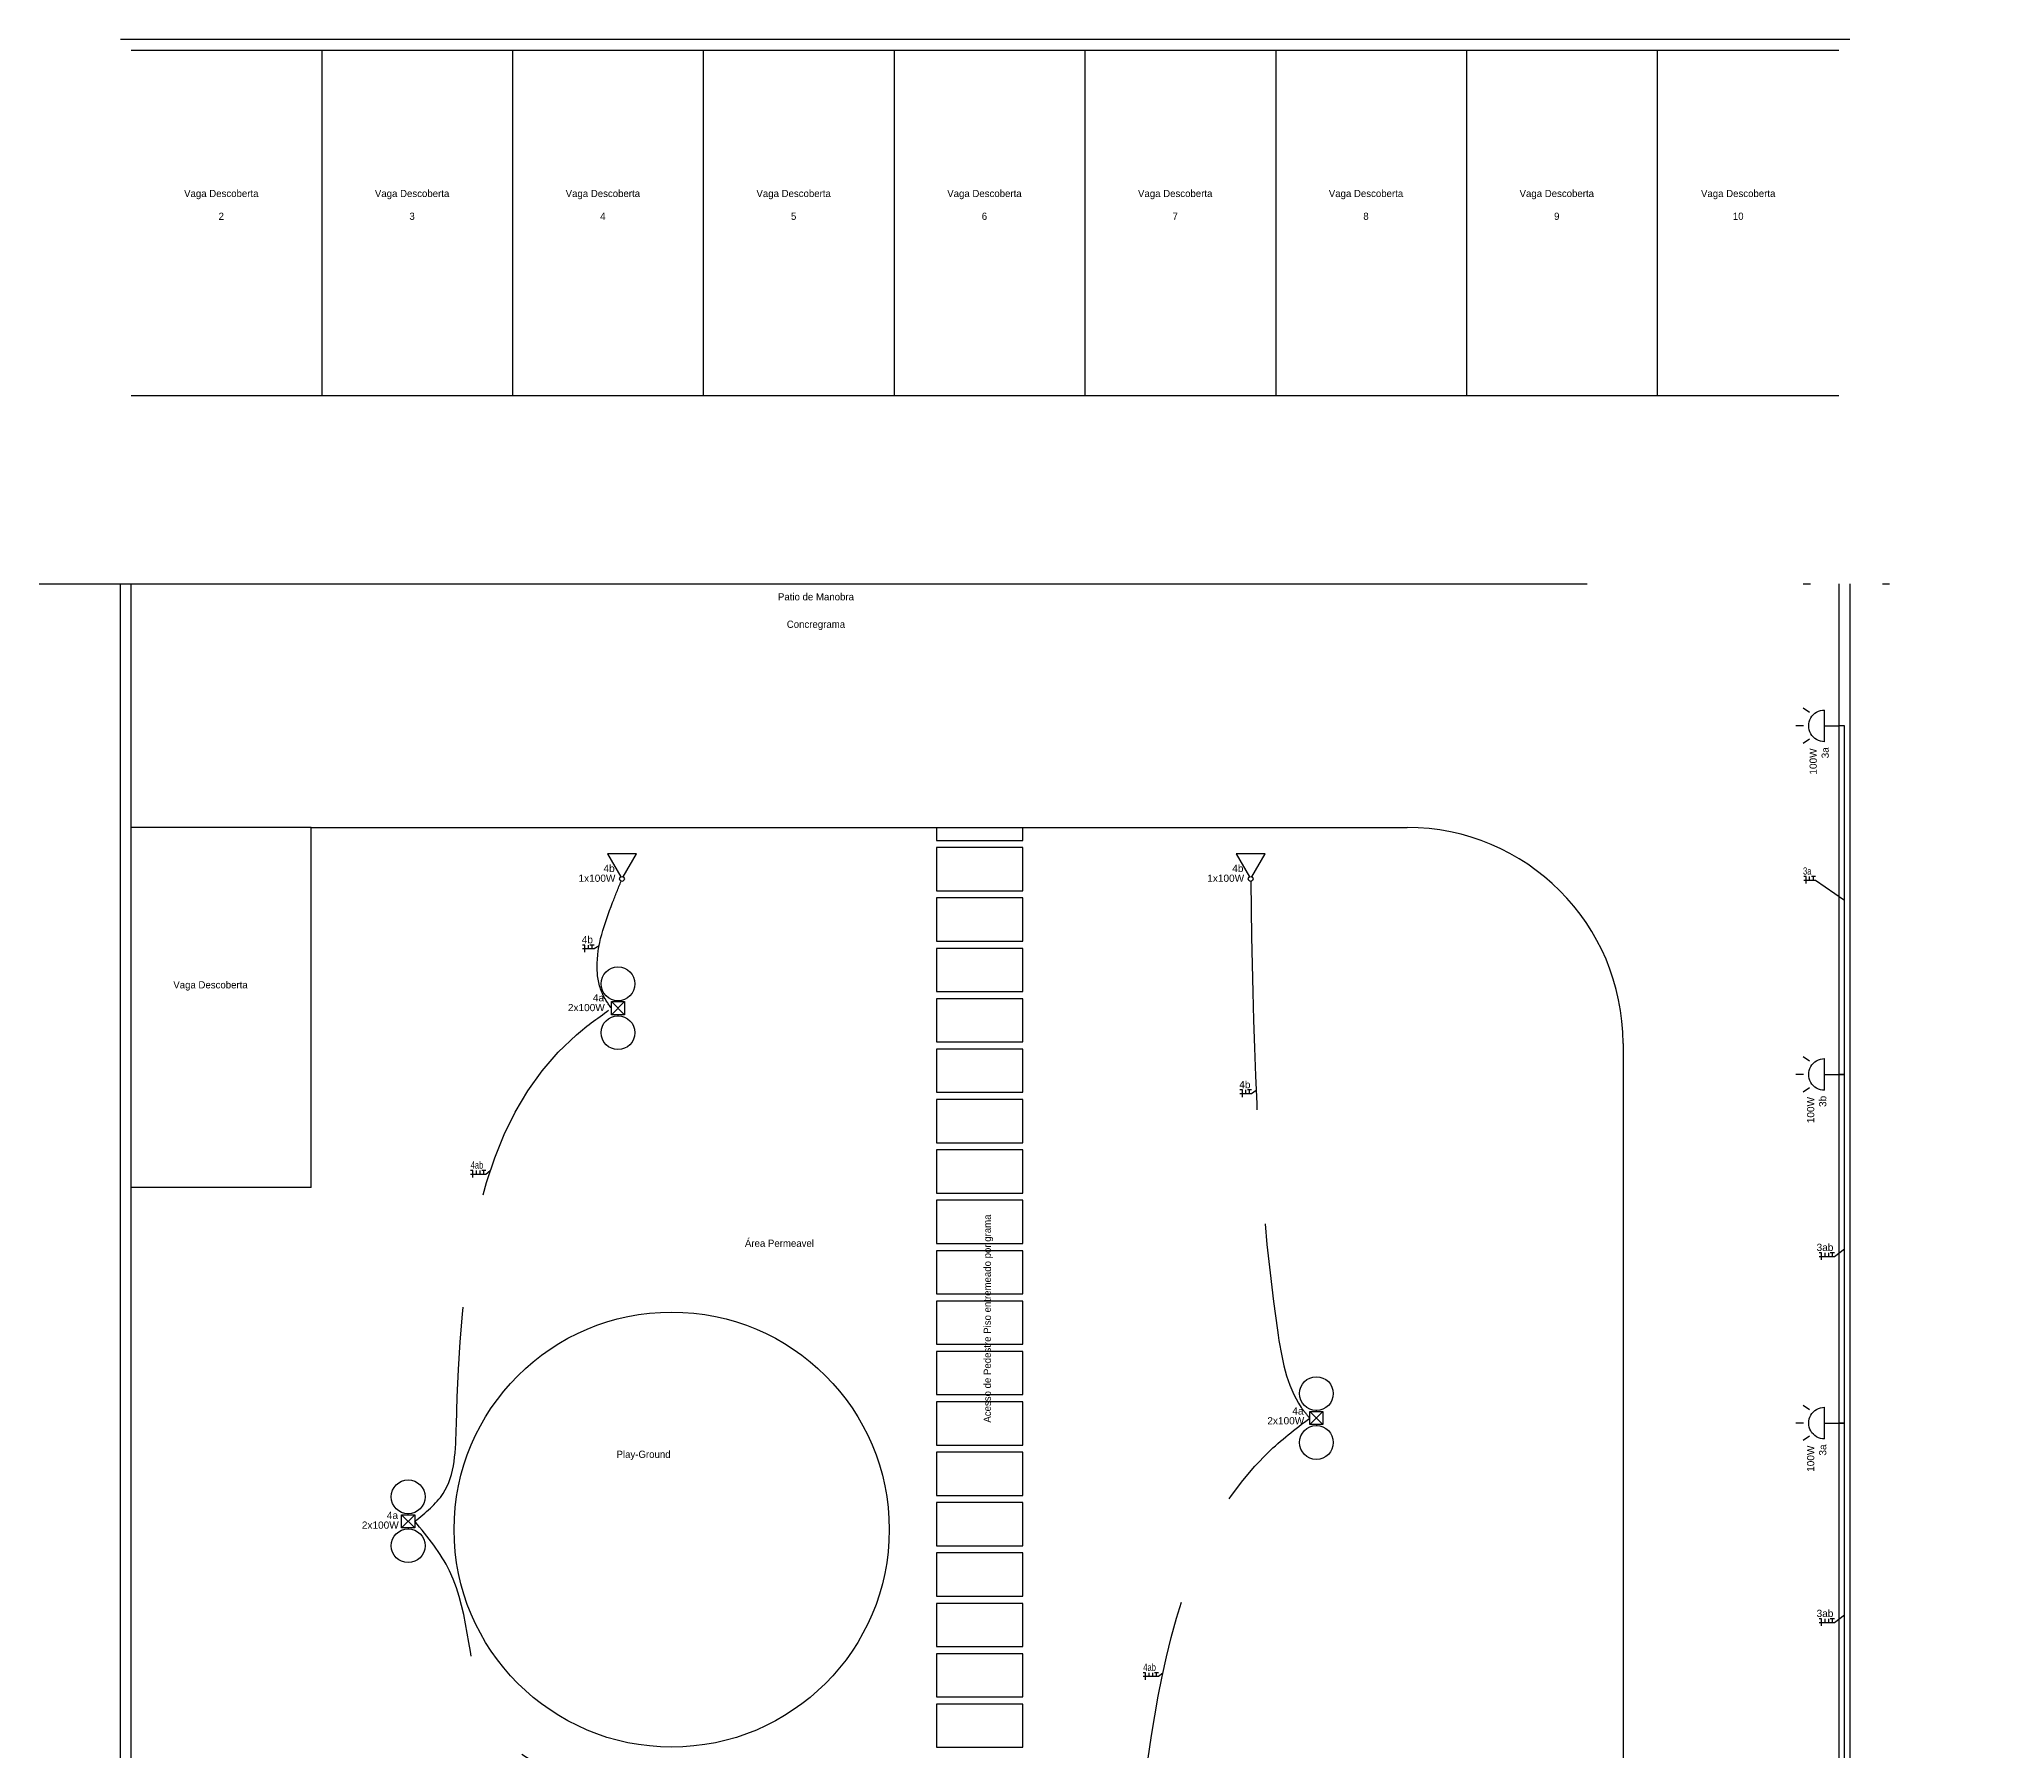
# Model space of a CAD drawing. Header units: millimetres. Extents: x 412 to 646, y 331 to 411.
# Drawn here: x 436.61 to 463.91, y 383.42 to 407.2 of the extents above; entities that cross this region are included whole.
import ezdxf
from ezdxf.enums import TextEntityAlignment as Align

# ---------------------------------------------------------------- set-up
doc = ezdxf.new("R2010")
doc.units = ezdxf.units.MM
doc.linetypes.add('CORTE', pattern=[2850, 2150, -300, 0, -100, 0, -300])
doc.linetypes.add('HIDDEN2', pattern=[4.7625, 3.175, -1.5875])
for name, color, linetype in [('3', 60, 'Continuous'), ('BASE', 8, 'Continuous'), ('Chamada', 4, 'Continuous'), ('Elétrico', 5, 'Continuous'), ('texto', 7, 'Continuous'), ('Texto - Elétrica', 3, 'Continuous'), ('TOMADAS.GI', 5, 'Continuous')]:
    doc.layers.add(name, color=color, linetype=linetype)
doc.styles.add('ARIAL', font='arial.ttf')

# ---------------------------------------------------------------- blocks, each defined once
blk = doc.blocks.new('A$C29F27248')
at = {"layer": 'TOMADAS.GI', "color": 4}
for p, q in [((-0.184, 0.184), (0.184, 0.184)), ((-0.184, -0.184), (-0.184, 0.184)), ((-0.184, -0.184), (0.184, 0.184)), ((0.184, -0.184), (-0.184, 0.184)), ((0, 0.184), (0, 0.209)), ((0.184, 0.184), (0.184, -0.184)), ((0.184, -0.184), (-0.184, -0.184)), ((0, -0.184), (0, -0.209))]:
    blk.add_line(p, q, dxfattribs=at)
for centre in [(0.001, 0.679), (0.001, -0.679)]:
    blk.add_circle(centre, 0.47, dxfattribs=at)
blk = doc.blocks.new('A$C089607AB')
at = {"layer": 'TOMADAS.GI', "color": 4}
for p, q in [((0, 0.493), (0, 0.598)), ((-0.184, 0.412), (-0.244, 0.499)), ((0.184, 0.412), (0.244, 0.499)), ((0.22, 0.2), (-0.22, 0.2)), ((0, 0.2), (0, 0))]:
    blk.add_line(p, q, dxfattribs=at)
blk.add_arc((0, 0.201), 0.22, 359.844, 180.156, dxfattribs=at)

msp = doc.modelspace()

# ---------------------------------------------------------------- linework, layer by layer
at = {"layer": '3', "color": 4}
for points in [[(444.721667, 395.563911), (444.904718, 395.882221), (444.50402, 395.881536), (444.688159, 395.563854)], [(453.45487, 395.563911), (453.637921, 395.882221), (453.237224, 395.881536), (453.421362, 395.563854)]]:
    msp.add_lwpolyline(points, dxfattribs=at)
for centre in [(444.704962, 395.534864), (453.438166, 395.534864)]:
    msp.add_circle(centre, 0.033508, dxfattribs=at)
at = {"layer": 'BASE'}
for p, q in [((437.739934, 407.200218), (461.759934, 407.200218)), ((437.889934, 407.050218), (461.609953, 407.050218)), ((440.539934, 402.250218), (440.539934, 407.050218)), ((443.189934, 402.250218), (443.189934, 407.050218)), ((445.839934, 402.250218), (445.839934, 407.050218)), ((448.489934, 402.250218), (448.489934, 407.050218)), ((451.139934, 402.250218), (451.139934, 407.050218)), ((453.789934, 402.250218), (453.789934, 407.050218)), ((456.439934, 402.250218), (456.439934, 407.050218)), ((459.089934, 402.250218), (459.089934, 407.050218)), ((437.889934, 402.250218), (461.609953, 402.250218)), ((437.739934, 381.970225), (437.739934, 399.636355)), ((437.889934, 381.970225), (437.889934, 399.636355)), ((461.609953, 399.636355), (461.609953, 361.890196)), ((461.759934, 399.636355), (461.759934, 361.890196)), ((440.389934, 396.25022), (437.889934, 396.25022)), ((440.389934, 391.25022), (440.389934, 396.25022)), ((440.389934, 396.25022), (455.609953, 396.25022)), ((458.609953, 393.25022), (458.609953, 379.84022)), ((440.389934, 391.25022), (437.889934, 391.25022))]:
    msp.add_line(p, q, dxfattribs=at)
msp.add_lwpolyline([(449.074943, 396.25022), (449.074943, 396.070225), (450.274943, 396.070225), (450.274943, 396.25022)], dxfattribs=at)
for points in [[(449.074943, 395.370225), (450.274943, 395.370225), (450.274943, 395.970225), (449.074943, 395.970225)], [(449.074943, 394.670225), (450.274943, 394.670225), (450.274943, 395.270225), (449.074943, 395.270225)], [(449.074943, 393.970225), (450.274943, 393.970225), (450.274943, 394.570225), (449.074943, 394.570225)], [(449.074943, 393.270225), (450.274943, 393.270225), (450.274943, 393.870225), (449.074943, 393.870225)], [(449.074943, 392.570225), (450.274943, 392.570225), (450.274943, 393.170225), (449.074943, 393.170225)], [(449.074943, 391.870225), (450.274943, 391.870225), (450.274943, 392.470225), (449.074943, 392.470225)], [(449.074943, 391.170225), (450.274943, 391.170225), (450.274943, 391.770225), (449.074943, 391.770225)], [(449.074943, 390.470225), (450.274943, 390.470225), (450.274943, 391.070225), (449.074943, 391.070225)], [(449.074943, 389.770225), (450.274943, 389.770225), (450.274943, 390.370225), (449.074943, 390.370225)], [(449.074943, 389.070225), (450.274943, 389.070225), (450.274943, 389.670225), (449.074943, 389.670225)], [(449.074943, 388.370225), (450.274943, 388.370225), (450.274943, 388.970225), (449.074943, 388.970225)], [(449.074943, 387.670225), (450.274943, 387.670225), (450.274943, 388.270225), (449.074943, 388.270225)], [(449.074943, 386.970225), (450.274943, 386.970225), (450.274943, 387.570225), (449.074943, 387.570225)], [(449.074943, 386.270225), (450.274943, 386.270225), (450.274943, 386.870225), (449.074943, 386.870225)], [(449.074943, 385.570225), (450.274943, 385.570225), (450.274943, 386.170225), (449.074943, 386.170225)], [(449.074943, 384.870225), (450.274943, 384.870225), (450.274943, 385.470225), (449.074943, 385.470225)], [(449.074943, 384.170225), (450.274943, 384.170225), (450.274943, 384.770225), (449.074943, 384.770225)], [(449.074943, 383.470225), (450.274943, 383.470225), (450.274943, 384.070225), (449.074943, 384.070225)]]:
    msp.add_lwpolyline(points, close=True, dxfattribs=at)
msp.add_circle((445.395818, 386.495108), 3.022043, dxfattribs=at)
msp.add_arc((455.609953, 393.25022), 3, 0, 90, dxfattribs=at)
at = {"layer": 'Chamada', "linetype": 'Continuous'}
for p, q in [((461.120851, 395.520109), (461.285428, 395.520109)), ((444.155906, 394.566472), (444.3184, 394.566472)), ((453.289064, 392.552556), (453.451558, 392.552556)), ((442.602597, 391.43513), (442.81509, 391.43513)), ((461.334461, 390.291048), (461.546955, 390.291048)), ((461.334461, 385.205784), (461.546955, 385.205784)), ((451.946079, 384.457243), (452.158573, 384.457243))]:
    msp.add_line(p, q, dxfattribs=at)
at = {"layer": 'Chamada'}
for p, q in [((461.285428, 395.520109), (461.684953, 395.240125)), ((444.3184, 394.566472), (444.388309, 394.611532)), ((453.451558, 392.552556), (453.512579, 392.599316)), ((442.81509, 391.43513), (442.876111, 391.48189)), ((461.546955, 390.291048), (461.684953, 390.396795)), ((461.546955, 385.205784), (461.684953, 385.311532)), ((452.158573, 384.457243), (452.219594, 384.504004))]:
    msp.add_line(p, q, dxfattribs=at)
at = {"layer": 'Elétrico', "linetype": 'CORTE', "ltscale": 0.01}
msp.add_line((436.611912, 399.636355), (463.911484, 399.636355), dxfattribs=at)
at = {"layer": 'Elétrico', "linetype": 'Continuous'}
for p, q in [((461.154181, 395.570109), (461.120851, 395.570109)), ((461.154181, 395.470109), (461.154181, 395.570109)), ((461.202098, 395.520109), (461.202098, 395.570109)), ((461.285428, 395.570109), (461.2271, 395.570109)), ((461.256264, 395.520109), (461.256264, 395.570109)), ((444.189236, 394.616472), (444.155906, 394.616472)), ((444.189236, 394.516472), (444.189236, 394.616472)), ((444.239236, 394.566472), (444.239236, 394.616472)), ((444.3184, 394.616472), (444.260073, 394.616472)), ((444.289236, 394.566472), (444.289236, 394.616472)), ((453.322394, 392.602556), (453.289064, 392.602556)), ((453.322394, 392.502556), (453.322394, 392.602556)), ((453.372394, 392.552556), (453.372394, 392.602556)), ((453.451558, 392.602556), (453.39323, 392.602556)), ((453.422394, 392.552556), (453.422394, 392.602556)), ((442.635927, 391.48513), (442.602597, 391.48513)), ((442.635927, 391.38513), (442.635927, 391.48513)), ((442.685927, 391.43513), (442.685927, 391.48513)), ((442.735927, 391.43513), (442.735927, 391.48513)), ((442.81509, 391.48513), (442.756763, 391.48513)), ((442.785927, 391.43513), (442.785927, 391.48513)), ((461.367791, 390.341048), (461.334461, 390.341048)), ((461.367791, 390.241048), (461.367791, 390.341048)), ((461.415708, 390.291048), (461.415708, 390.341048)), ((461.467791, 390.291048), (461.467791, 390.341048)), ((461.546955, 390.341048), (461.488628, 390.341048)), ((461.517791, 390.291048), (461.517791, 390.341048)), ((461.367791, 385.255784), (461.334461, 385.255784)), ((461.367791, 385.155784), (461.367791, 385.255784)), ((461.415708, 385.205784), (461.415708, 385.255784)), ((461.467791, 385.205784), (461.467791, 385.255784)), ((461.546955, 385.255784), (461.488628, 385.255784)), ((461.517791, 385.205784), (461.517791, 385.255784)), ((451.979409, 384.507243), (451.946079, 384.507243)), ((451.979409, 384.407243), (451.979409, 384.507243)), ((452.029409, 384.457243), (452.029409, 384.507243)), ((452.079409, 384.457243), (452.079409, 384.507243)), ((452.158573, 384.507243), (452.100245, 384.507243)), ((452.129409, 384.457243), (452.129409, 384.507243))]:
    msp.add_line(p, q, dxfattribs=at)
at = {"layer": 'Elétrico'}
for points in [[(461.609953, 392.81846), (461.684953, 392.81846), (461.684953, 397.66179), (461.609953, 397.66179)], [(461.609953, 387.97513), (461.684953, 387.97513), (461.684953, 392.81846), (461.609953, 392.81846)], [(461.609953, 383.1318), (461.684953, 383.1318), (461.684953, 387.97513), (461.609953, 387.97513)]]:
    msp.add_lwpolyline(points, dxfattribs=at)
at = {"layer": 'Elétrico', "linetype": 'HIDDEN2'}
for points in [[(444.557485, 393.737779), (444.432944, 393.941954), (444.359868, 394.304002), (444.575456, 395.206148), (444.69268, 395.503688)], [(453.438166, 395.501355), (453.81003, 389.266668), (454.141571, 388.192161), (454.25614, 388.043442)], [(441.826876, 386.610223), (442.220829, 386.996544), (442.405671, 387.95036), (444.072116, 393.368456), (444.557485, 393.737779)], [(450.969914, 377.710215), (451.166441, 378.30071), (452.061263, 383.632846), (453.678842, 387.566189), (454.258448, 388.04522)], [(450.969914, 377.710215), (451.169359, 378.999327), (451.233548, 381.836329), (450.769858, 382.50516), (447.424526, 382.953655), (442.811249, 383.976669), (442.311312, 385.920521), (441.826876, 386.610223)]]:
    msp.add_spline(points, degree=3, dxfattribs=at)

# ---------------------------------------------------------------- block references
at = {"layer": 'TOMADAS.GI', "xscale": -1, "rotation": 90}
for p in [(461.609953, 397.66179), (461.609953, 392.81846), (461.609953, 387.97513)]:
    msp.add_blockref('A$C089607AB', p, dxfattribs=at)
at = {"layer": 'TOMADAS.GI', "xscale": 0.5, "yscale": 0.5, "zscale": 0.5}
for p in [(444.649485, 393.737779), (454.350448, 388.04522), (441.734876, 386.610223)]:
    msp.add_blockref('A$C29F27248', p, dxfattribs=at)

# ---------------------------------------------------------------- texts
at = {"layer": 'texto'}
for s, p in [('Vaga Descoberta', (439.139934, 404.978319)), ('Vaga Descoberta', (441.789934, 404.978319)), ('Vaga Descoberta', (444.439934, 404.978319)), ('Vaga Descoberta', (447.089934, 404.978319)), ('Vaga Descoberta', (449.739934, 404.978319)), ('Vaga Descoberta', (452.389934, 404.978319)), ('Vaga Descoberta', (455.039934, 404.978319)), ('Vaga Descoberta', (457.689934, 404.978319)), ('Vaga Descoberta', (460.209953, 404.978319)), ('2', (439.139934, 404.66165)), ('3', (441.789934, 404.66165)), ('4', (444.439934, 404.66165)), ('5', (447.089934, 404.66165)), ('6', (449.739934, 404.66165)), ('7', (452.389934, 404.66165)), ('8', (455.039934, 404.66165)), ('9', (457.689934, 404.66165)), ('10', (460.209953, 404.66165)), ('Patio de Manobra', (447.399553, 399.374803)), ('Concregrama', (447.399553, 398.993165)), ('Vaga Descoberta', (438.989934, 393.983832)), ('Área Permeavel', (446.892649, 390.393299))]:
    msp.add_text(s, height=0.1, dxfattribs=at).set_placement(p, align=Align.BOTTOM_CENTER)
msp.add_text('Acesso de Pedestre Piso entremeado por grama', height=0.1, rotation=90, dxfattribs=at).set_placement((449.859784, 389.426915), align=Align.BOTTOM_CENTER)
msp.add_text('Play-Ground', height=0.1, dxfattribs=at).set_placement((445.00476, 387.528842), align=Align.MIDDLE)
at = {"layer": 'Texto - Elétrica', "style": 'ARIAL'}
for s, p in [('100W', (461.301053, 396.984011)), ('3a', (461.46772, 397.209992)), ('100W', (461.266407, 392.140681)), ('3b', (461.433074, 392.366662)), ('100W', (461.266407, 387.297351)), ('3a', (461.433074, 387.523332))]:
    msp.add_text(s, height=0.1, rotation=90, dxfattribs=at).set_placement(p)
for s, p in [('1x100W', (444.101602, 395.494945)), ('4b', (444.448733, 395.630969)), ('1x100W', (452.834806, 395.494945)), ('4b', (453.181936, 395.630969)), ('4a', (444.301256, 393.833884)), ('2x100W', (443.954125, 393.69786)), ('2x100W', (453.669597, 387.957744)), ('4a', (454.016728, 388.093768)), ('2x100W', (441.091967, 386.507672)), ('4a', (441.439098, 386.643696))]:
    msp.add_text(s, height=0.1, dxfattribs=at).set_placement(p)
at = {"layer": 'Texto - Elétrica', "linetype": 'Continuous', "style": 'ARIAL', "width": 0.75}
for s, p in [('3a', (461.110181, 395.595294)), ('4ab', (442.603406, 391.510315)), ('4ab', (451.946889, 384.532428))]:
    msp.add_text(s, height=0.1, dxfattribs=at).set_placement(p)
at = {"layer": 'Texto - Elétrica', "linetype": 'Continuous', "style": 'ARIAL'}
for s, p in [('4b', (444.146637, 394.641658)), ('4b', (453.279795, 392.627741)), ('3ab', (461.298654, 390.366233)), ('3ab', (461.298654, 385.280969))]:
    msp.add_text(s, height=0.1, dxfattribs=at).set_placement(p)

doc.saveas('drawing.dxf')
